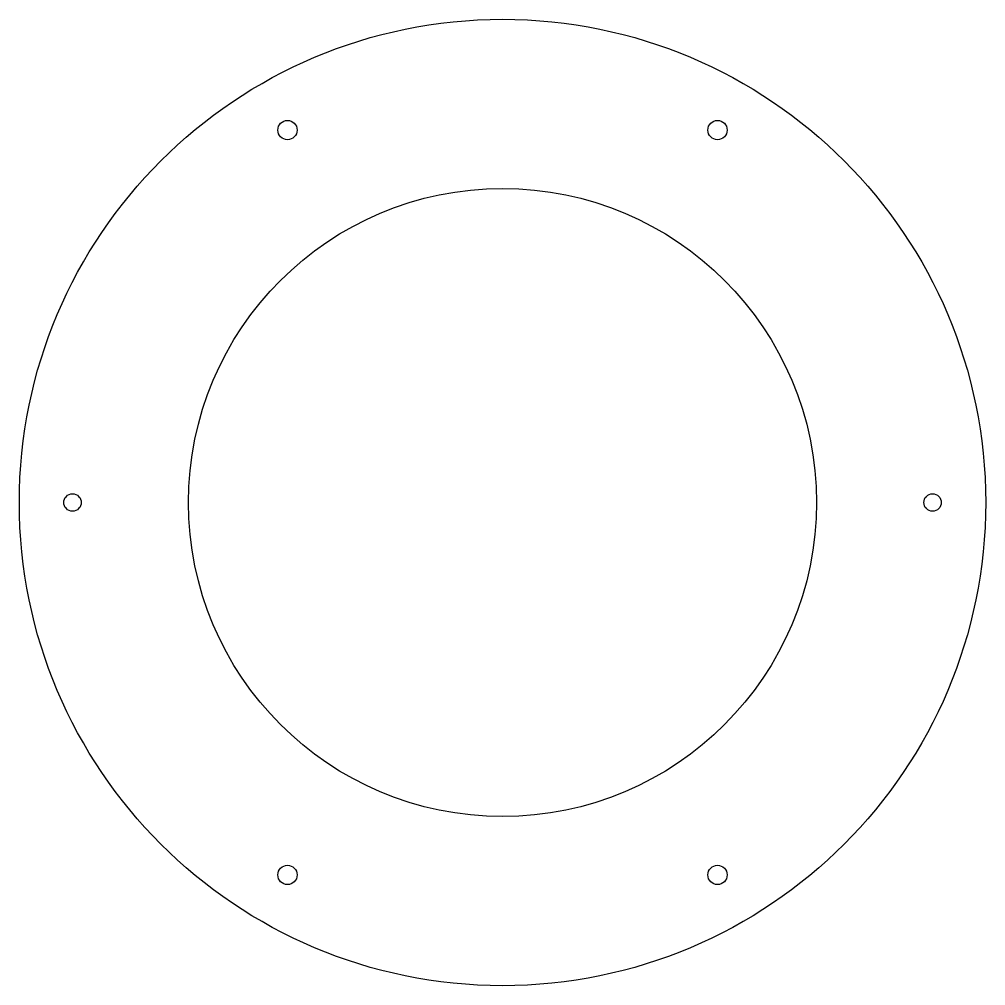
# Model space of a CAD drawing. Header units: millimetres. Extents: x 2 to 502, y 2 to 502.
import ezdxf

# ---------------------------------------------------------------- set-up
doc = ezdxf.new("R2010")
doc.units = ezdxf.units.MM

msp = doc.modelspace()

# ---------------------------------------------------------------- linework, layer by layer
at = {"color": 7, "linetype": 'Continuous', "lineweight": 25}
for centre, radius in [((251.9, 252.2), 250), ((140.65, 444.89), 5), ((363.15, 444.89), 5), ((251.9, 252.2), 162.5), ((29.4, 252.2), 4.5), ((474.4, 252.2), 4.5), ((140.65, 59.51), 5), ((363.15, 59.51), 5)]:
    msp.add_circle(centre, radius, dxfattribs=at)

doc.saveas('drawing.dxf')
